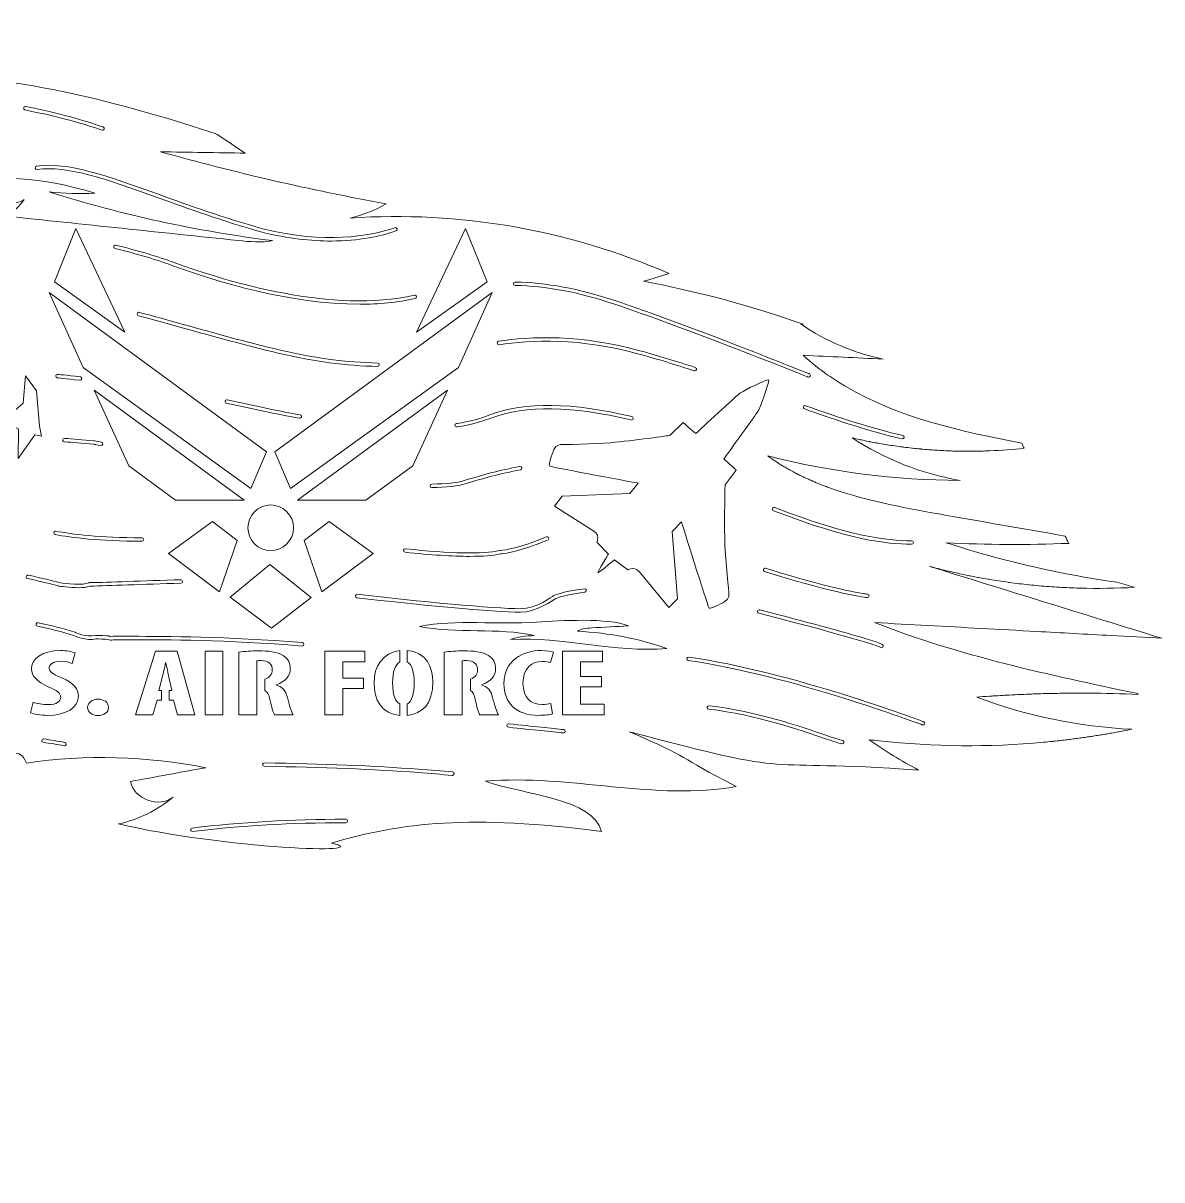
# Model space of a CAD drawing. Header units: inches. Extents: x 4.6 to 78.8, y -131.1 to -108.6.
# Drawn here: x 58.11 to 78.85, y -129.7 to -108.64 of the extents above; entities that cross this region are included whole.
import ezdxf

# ---------------------------------------------------------------- set-up
doc = ezdxf.new("R2010")
doc.units = ezdxf.units.IN
doc.header["$MEASUREMENT"] = 0
doc.layers.add('Layer 1', color=7, linetype='Continuous')

msp = doc.modelspace()

# ---------------------------------------------------------------- linework, layer by layer
at = {"layer": 'Layer 1', "color": 7, "lineweight": 5}
for points in [[(58.679, -113.349), (59.071, -112.38), (59.964, -114.265), (58.679, -113.349)], [(66.167, -112.38), (66.56, -113.349), (65.274, -114.265), (66.167, -112.38)], [(62.542, -116.443), (62.257, -117.113), (59.202, -114.912), (58.586, -113.542), (62.542, -116.443)], [(66.036, -114.912), (62.981, -117.113), (62.696, -116.443), (66.652, -113.542), (66.036, -114.912)], [(58.108, -115.56), (58.156, -115.064), (58.351, -115.335), (58.406, -115.979), (58.443, -116.159), (58.322, -116.134), (58.019, -116.564), (58.025, -116.025), (57.72, -115.899), (58.108, -115.56)], [(60.033, -116.697), (59.402, -115.32), (62.134, -117.328), (60.888, -117.328), (60.033, -116.697)], [(65.205, -116.697), (64.351, -117.328), (63.104, -117.328), (65.836, -115.32), (65.205, -116.697)], [(61.557, -117.713), (62.011, -118.06), (61.688, -118.991), (60.757, -118.298), (61.557, -117.713)], [(63.227, -118.06), (63.681, -117.713), (64.482, -118.298), (63.55, -118.991), (63.227, -118.06)], [(62.604, -118.498), (63.358, -119.099), (62.635, -119.653), (61.88, -119.091), (62.604, -118.498)], [(61.423, -121.233), (61.423, -120.074), (61.749, -120.074), (61.749, -121.233), (61.423, -121.233)], [(64.31, -120.567), (64.31, -120.755), (63.932, -120.755), (63.932, -121.233), (63.606, -121.233), (63.606, -120.074), (64.335, -120.074), (64.335, -120.27), (63.932, -120.27), (63.932, -120.567), (64.31, -120.567)], [(68.691, -121.233), (67.932, -121.233), (67.932, -120.074), (68.661, -120.074), (68.661, -120.27), (68.258, -120.27), (68.258, -120.536), (68.641, -120.536), (68.641, -120.724), (68.258, -120.724), (68.258, -121.037), (68.691, -121.037), (68.691, -121.233)]]:
    msp.add_lwpolyline(points, dxfattribs=at)
for points, knots in [([(75.773, -120.89), (75.833, -120.886), (75.892, -120.883), (75.952, -120.879), (75.971, -120.878), (75.99, -120.877), (76.009, -120.876), (76.083, -120.872), (76.157, -120.868), (76.231, -120.865), (76.253, -120.864), (76.276, -120.863), (76.298, -120.862), (76.353, -120.86), (76.407, -120.857), (76.462, -120.855), (76.489, -120.854), (76.516, -120.853), (76.543, -120.852), (76.607, -120.85), (76.671, -120.848), (76.736, -120.847), (76.762, -120.846), (76.789, -120.846), (76.816, -120.845), (76.871, -120.844), (76.927, -120.843), (76.982, -120.842), (77.014, -120.841), (77.046, -120.841), (77.078, -120.84), (77.124, -120.84), (77.169, -120.84), (77.214, -120.839), (77.246, -120.839), (77.277, -120.839), (77.308, -120.839), (77.375, -120.839), (77.441, -120.839), (77.508, -120.839), (77.81, -120.841), (78.113, -120.848), (78.415, -120.861), (78.413, -120.856), (78.411, -120.852), (78.409, -120.848), (76.788, -120.506), (75.159, -120.158), (73.616, -119.554), (74.262, -119.59), (74.909, -119.625), (75.555, -119.66), (75.555, -119.66), (75.555, -119.66), (75.555, -119.66), (75.893, -119.679), (76.23, -119.697), (76.568, -119.715), (77.021, -119.74), (77.474, -119.765), (77.927, -119.79), (78.234, -119.806), (78.541, -119.823), (78.848, -119.84), (77.437, -119.404), (76.026, -118.968), (74.616, -118.531), (74.669, -118.545), (74.722, -118.559), (74.775, -118.572), (74.787, -118.575), (74.799, -118.578), (74.81, -118.581), (74.863, -118.594), (74.916, -118.607), (74.968, -118.62), (74.975, -118.621), (74.981, -118.623), (74.988, -118.624), (75.037, -118.635), (75.085, -118.646), (75.135, -118.657), (75.144, -118.659), (75.154, -118.661), (75.164, -118.664), (75.218, -118.675), (75.271, -118.686), (75.325, -118.697), (75.333, -118.699), (75.342, -118.701), (75.35, -118.702), (75.401, -118.712), (75.452, -118.722), (75.503, -118.732), (75.509, -118.733), (75.514, -118.734), (75.52, -118.735), (75.575, -118.745), (75.63, -118.755), (75.685, -118.764), (75.694, -118.765), (75.702, -118.767), (75.711, -118.768), (75.824, -118.787), (75.937, -118.804), (76.05, -118.82), (76.057, -118.821), (76.064, -118.822), (76.071, -118.823), (76.187, -118.839), (76.303, -118.853), (76.42, -118.865), (76.424, -118.865), (76.428, -118.866), (76.432, -118.866), (76.491, -118.873), (76.551, -118.878), (76.61, -118.884), (76.611, -118.884), (76.611, -118.884), (76.612, -118.884), (76.733, -118.895), (76.854, -118.904), (76.976, -118.911), (76.978, -118.911), (76.98, -118.911), (76.982, -118.911), (77.102, -118.918), (77.223, -118.923), (77.343, -118.927), (77.346, -118.927), (77.348, -118.927), (77.35, -118.927), (77.683, -118.936), (78.017, -118.931), (78.349, -118.912), (78.253, -118.882), (78.147, -118.852), (78.03, -118.82), (77.235, -118.707), (76.447, -118.542), (75.673, -118.327), (75.672, -118.327), (75.672, -118.327), (75.671, -118.326), (75.417, -118.256), (75.165, -118.18), (74.915, -118.099), (75.66, -118.139), (76.406, -118.143), (77.151, -118.111), (77.13, -118.067), (77.11, -118.023), (77.089, -117.978), (76.321, -117.846), (75.554, -117.712), (74.786, -117.576), (74.104, -117.455), (73.407, -117.325), (72.76, -117.087), (72.76, -117.087), (72.76, -117.087), (72.76, -117.087), (72.759, -117.086), (72.759, -117.086), (72.758, -117.086), (72.731, -117.076), (72.705, -117.066), (72.678, -117.056), (72.668, -117.052), (72.657, -117.047), (72.647, -117.043), (72.628, -117.036), (72.61, -117.028), (72.591, -117.021), (72.58, -117.017), (72.57, -117.012), (72.559, -117.008), (72.536, -116.998), (72.514, -116.989), (72.492, -116.979), (72.486, -116.977), (72.48, -116.975), (72.474, -116.972), (72.447, -116.96), (72.42, -116.948), (72.393, -116.936), (72.384, -116.932), (72.374, -116.927), (72.365, -116.923), (72.346, -116.914), (72.327, -116.905), (72.307, -116.896), (72.298, -116.891), (72.289, -116.887), (72.279, -116.882), (72.255, -116.87), (72.23, -116.858), (72.206, -116.846), (72.203, -116.844), (72.2, -116.843), (72.197, -116.841), (72.17, -116.827), (72.143, -116.813), (72.117, -116.799), (72.108, -116.794), (72.1, -116.79), (72.092, -116.785), (72.072, -116.774), (72.053, -116.763), (72.033, -116.752), (72.025, -116.748), (72.017, -116.743), (72.009, -116.738), (71.983, -116.723), (71.957, -116.708), (71.932, -116.693), (71.931, -116.692), (71.93, -116.692), (71.929, -116.691), (71.903, -116.675), (71.877, -116.659), (71.851, -116.642), (71.843, -116.637), (71.835, -116.632), (71.828, -116.627), (71.809, -116.615), (71.789, -116.602), (71.77, -116.589), (71.763, -116.584), (71.755, -116.579), (71.748, -116.574), (71.722, -116.556), (71.696, -116.538), (71.671, -116.52), (72.814, -116.811), (73.993, -116.961), (75.172, -116.966), (74.474, -116.845), (73.801, -116.58), (73.208, -116.191), (73.254, -116.202), (73.3, -116.212), (73.346, -116.222), (73.356, -116.224), (73.365, -116.226), (73.375, -116.228), (73.42, -116.238), (73.465, -116.247), (73.51, -116.256), (73.517, -116.258), (73.525, -116.259), (73.532, -116.26), (73.574, -116.269), (73.616, -116.276), (73.658, -116.284), (73.665, -116.285), (73.672, -116.287), (73.679, -116.288), (73.724, -116.296), (73.77, -116.304), (73.816, -116.311), (73.825, -116.313), (73.834, -116.314), (73.843, -116.316), (73.937, -116.331), (74.032, -116.344), (74.126, -116.357), (74.135, -116.358), (74.143, -116.359), (74.151, -116.36), (74.198, -116.366), (74.245, -116.371), (74.292, -116.376), (74.298, -116.377), (74.303, -116.378), (74.309, -116.378), (74.355, -116.383), (74.4, -116.388), (74.445, -116.392), (74.449, -116.393), (74.454, -116.393), (74.459, -116.394), (74.506, -116.398), (74.554, -116.402), (74.602, -116.406), (74.609, -116.406), (74.617, -116.407), (74.624, -116.407), (74.721, -116.415), (74.818, -116.421), (74.916, -116.425), (74.922, -116.425), (74.929, -116.426), (74.936, -116.426), (74.984, -116.428), (75.032, -116.43), (75.08, -116.431), (75.085, -116.431), (75.09, -116.431), (75.094, -116.431), (75.142, -116.433), (75.189, -116.433), (75.236, -116.434), (75.239, -116.434), (75.243, -116.434), (75.246, -116.434), (75.294, -116.435), (75.343, -116.435), (75.391, -116.434), (75.398, -116.434), (75.405, -116.434), (75.413, -116.434), (75.51, -116.433), (75.607, -116.431), (75.704, -116.427), (75.708, -116.427), (75.712, -116.427), (75.717, -116.427), (75.716, -116.427), (75.716, -116.427), (75.716, -116.427), (75.925, -116.419), (76.133, -116.403), (76.341, -116.381), (76.326, -116.349), (76.311, -116.318), (76.296, -116.286), (75.185, -116.076), (74.048, -115.819), (73.095, -115.258), (73.095, -115.258), (73.095, -115.258), (73.095, -115.258), (73.061, -115.238), (73.026, -115.218), (72.992, -115.197), (72.992, -115.196), (72.992, -115.196), (72.992, -115.196), (72.89, -115.133), (72.791, -115.067), (72.695, -114.996), (72.694, -114.996), (72.693, -114.995), (72.692, -114.994), (72.661, -114.972), (72.632, -114.95), (72.602, -114.927), (72.598, -114.924), (72.595, -114.922), (72.591, -114.919), (72.563, -114.897), (72.535, -114.874), (72.507, -114.852), (72.503, -114.848), (72.499, -114.845), (72.494, -114.842), (72.467, -114.819), (72.439, -114.796), (72.412, -114.772), (72.408, -114.769), (72.405, -114.766), (72.402, -114.764), (72.373, -114.739), (72.345, -114.714), (72.317, -114.688), (72.803, -114.711), (73.289, -114.733), (73.774, -114.756), (73.237, -114.646), (72.723, -114.427), (72.271, -114.117), (72.285, -114.118), (72.299, -114.119), (72.313, -114.12), (71.366, -113.786), (70.393, -113.524), (69.406, -113.34), (69.562, -113.294), (69.718, -113.247), (69.874, -113.201), (68.057, -112.403), (66.047, -112.053), (64.068, -112.189), (64.296, -112.134), (64.516, -112.047), (64.719, -111.93), (63.337, -111.677), (61.967, -111.36), (60.614, -110.982), (61.129, -110.991), (61.644, -110.999), (62.159, -111.007), (62.115, -110.999), (61.654, -110.657), (61.61, -110.649), (59.092, -109.823), (57.92, -109.738), (57.75, -109.694), (57.75, -109.694), (57.765, -109.542), (57.765, -109.542), (57.765, -109.542), (57.621, -109.463), (57.621, -109.463), (57.564, -109.431), (57.506, -109.401), (57.447, -109.371), (56.918, -109.396), (56.388, -109.393), (55.86, -109.363), (55.86, -109.363), (55.86, -109.363), (55.86, -109.363), (55.86, -109.363), (55.895, -109.402), (55.895, -109.402), (55.906, -109.406), (55.916, -109.409), (55.927, -109.413), (55.927, -109.413), (56.309, -109.399), (56.309, -109.399), (56.309, -109.399), (56.205, -109.53), (56.205, -109.53), (56.33, -109.593), (56.449, -109.668), (56.559, -109.753), (56.448, -109.866), (56.278, -109.862), (56.116, -109.833), (56.116, -109.833), (56.24, -110.047), (56.24, -110.047), (56.24, -110.047), (55.846, -109.977), (55.846, -109.977), (55.846, -109.977), (55.539, -110.313), (55.539, -110.313), (55.539, -110.313), (55.545, -109.886), (55.545, -109.886), (55.545, -109.886), (55.263, -109.79), (55.263, -109.79), (55.263, -109.79), (55.416, -109.688), (55.416, -109.688), (55.092, -109.629), (54.765, -109.584), (54.437, -109.551), (54.437, -109.551), (54.371, -109.638), (54.371, -109.638), (54.371, -109.638), (54.561, -109.981), (54.561, -109.981), (54.561, -109.981), (54.164, -109.904), (54.164, -109.904), (54.164, -109.904), (53.857, -110.255), (53.857, -110.255), (53.857, -110.255), (53.863, -109.808), (53.863, -109.808), (53.863, -109.808), (53.576, -109.704), (53.576, -109.704), (53.576, -109.704), (53.863, -109.506), (53.863, -109.506), (53.863, -109.506), (53.863, -109.506), (53.863, -109.506), (53.513, -109.488), (53.161, -109.484), (52.81, -109.494), (52.81, -109.494), (52.688, -109.662), (52.688, -109.662), (52.688, -109.662), (52.879, -110.024), (52.879, -110.024), (52.879, -110.024), (52.479, -109.943), (52.479, -109.943), (52.479, -109.943), (52.173, -110.308), (52.173, -110.308), (52.173, -110.308), (52.179, -109.842), (52.179, -109.842), (52.179, -109.842), (51.888, -109.732), (51.888, -109.732), (51.888, -109.732), (52.167, -109.531), (52.167, -109.531), (51.944, -109.549), (51.722, -109.574), (51.5, -109.604), (51.639, -109.426), (51.778, -109.247), (51.917, -109.069), (51.173, -108.883), (50.391, -108.851), (49.634, -108.975), (49.747, -108.863), (49.861, -108.751), (49.975, -108.64), (49.236, -108.779), (48.46, -108.986), (47.654, -109.26), (46.511, -109.649), (45.53, -110.096), (44.857, -110.432), (44.603, -110.98), (44.716, -111.689), (44.851, -112.308), (44.9, -112.241), (44.95, -112.174), (45, -112.106), (45.372, -112.708), (45.498, -113.457), (45.343, -114.147), (45.294, -114.364), (45.219, -114.589), (45.278, -114.804), (45.328, -114.986), (45.465, -115.127), (45.564, -115.287), (45.663, -115.448), (45.719, -115.666), (45.605, -115.816), (45.892, -115.767), (46.16, -115.611), (46.344, -115.385), (46.319, -115.672), (46.367, -115.964), (46.481, -116.228), (46.53, -116.341), (46.592, -116.469), (46.54, -116.581), (46.529, -116.604), (46.514, -116.624), (46.497, -116.642), (46.497, -116.642), (46.729, -116.625), (46.729, -116.625), (46.729, -116.625), (46.46, -117.066), (46.46, -117.066), (46.46, -117.066), (46.657, -117.498), (46.657, -117.498), (46.657, -117.498), (46.245, -117.412), (46.245, -117.412), (46.245, -117.412), (46.098, -117.62), (46.098, -117.62), (46.098, -117.62), (46.098, -117.62), (46.098, -117.62), (46.113, -117.754), (46.142, -117.887), (46.179, -118.012), (46.307, -118.444), (46.499, -118.899), (46.363, -119.329), (46.576, -119.382), (46.789, -119.435), (47.003, -119.488), (46.761, -119.751), (46.502, -120.112), (46.661, -120.431), (46.705, -120.521), (46.778, -120.593), (46.854, -120.663), (47.222, -120.557), (47.602, -120.482), (47.977, -120.409), (47.822, -120.36), (47.666, -120.311), (47.51, -120.261), (48.525, -119.928), (49.742, -120.105), (50.57, -119.429), (50.405, -119.384), (50.441, -119.104), (50.6, -119.04), (50.759, -118.976), (50.939, -119.064), (51.071, -119.173), (51.203, -119.282), (51.321, -119.417), (51.483, -119.474), (51.626, -119.525), (51.784, -119.505), (51.935, -119.485), (52.247, -119.443), (52.56, -119.401), (52.873, -119.359), (52.541, -119.495), (52.209, -119.631), (51.877, -119.767), (52.192, -120.214), (53.696, -120.582), (53.034, -120.55), (52.737, -120.535), (52.441, -120.48), (52.145, -120.51), (51.637, -120.561), (51.191, -120.854), (50.768, -121.139), (50.974, -121.234), (50.93, -121.559), (50.765, -121.714), (50.599, -121.868), (50.366, -121.927), (50.184, -122.062), (50.036, -122.173), (49.923, -122.333), (49.754, -122.41), (49.526, -122.515), (49.226, -122.419), (49.1, -122.202), (49.472, -121.851), (49.861, -121.508), (50.215, -121.14), (49.721, -120.86), (50.398, -120.649), (50.44, -120.423), (50.517, -120.005), (49.511, -120.391), (49.273, -120.441), (48.542, -120.594), (47.811, -120.746), (47.079, -120.899), (47.109, -120.944), (47.13, -120.993), (47.139, -121.049), (47.441, -121.111), (47.664, -121.434), (47.616, -121.738), (47.598, -121.847), (47.551, -121.949), (47.505, -122.05), (47.307, -122.479), (47.109, -122.907), (46.912, -123.336), (46.625, -123.957), (46.332, -124.613), (46.383, -125.295), (46.531, -125.166), (46.814, -125.067), (46.875, -125.254), (46.889, -125.299), (46.882, -125.348), (46.874, -125.395), (46.8, -125.846), (46.726, -126.298), (46.651, -126.749), (46.107, -127.12), (45.528, -127.534), (45.319, -128.159), (45.602, -128.183), (45.889, -128.155), (46.163, -128.078), (46.147, -128.33), (46.042, -128.575), (45.869, -128.759), (45.946, -128.888), (45.942, -129.061), (45.861, -129.186), (46.018, -129.158), (46.184, -129.13), (46.336, -129.18), (46.488, -129.23), (46.618, -129.387), (46.579, -129.543), (46.54, -129.7), (51.402, -127.3), (52.901, -126.567), (53.036, -126.501), (53.176, -126.434), (53.32, -126.367), (53.48, -126.226), (53.63, -126.074), (53.768, -125.913), (52.901, -126.172), (53.393, -125.865), (52.526, -126.124), (53.691, -125.392), (53.601, -125.393), (54.924, -125.013), (55.209, -124.861), (55.469, -124.662), (55.688, -124.424), (54.958, -124.4), (54.228, -124.375), (53.498, -124.351), (53.457, -124.014), (53.89, -123.85), (54.224, -123.795), (55.269, -123.624), (56.302, -123.378), (57.312, -123.06), (56.976, -122.907), (56.627, -122.785), (56.269, -122.696), (56.489, -122.439), (56.899, -122.485), (57.197, -122.326), (57.61, -122.104), (57.69, -122.216), (57.735, -121.749), (57.876, -122.088), (58.029, -121.773), (58.17, -122.112), (59.252, -121.954), (60.362, -121.983), (61.435, -122.196), (60.98, -122.279), (60.524, -122.363), (60.068, -122.446), (60.126, -122.772), (60.585, -122.941), (60.84, -122.73), (60.556, -122.97), (60.212, -123.14), (59.847, -123.219), (61.753, -123.669), (64.604, -123.778), (63.727, -123.567), (65.019, -123.188), (66.262, -123.049), (68.64, -123.356), (68.488, -122.75), (67.254, -122.699), (66.532, -122.441), (68.051, -122.313), (69.655, -122.805), (71.096, -122.539), (69.967, -121.96), (70.317, -122.044), (69.153, -121.541), (72.337, -122.393), (71.377, -122.028), (74.416, -122.238), (74.105, -122.075), (73.804, -121.891), (73.519, -121.686), (73.58, -121.694), (73.641, -121.701), (73.702, -121.708), (73.702, -121.708), (73.702, -121.708), (73.702, -121.708), (74.695, -121.816), (75.699, -121.825), (76.694, -121.733), (76.695, -121.733), (76.697, -121.733), (76.698, -121.732), (76.748, -121.728), (76.799, -121.723), (76.849, -121.718), (76.858, -121.717), (76.866, -121.716), (76.875, -121.715), (76.918, -121.71), (76.961, -121.706), (77.004, -121.701), (77.017, -121.699), (77.029, -121.698), (77.042, -121.696), (77.081, -121.692), (77.12, -121.687), (77.159, -121.682), (77.175, -121.681), (77.19, -121.679), (77.205, -121.677), (77.241, -121.672), (77.278, -121.667), (77.314, -121.662), (77.331, -121.66), (77.348, -121.658), (77.365, -121.655), (77.4, -121.651), (77.434, -121.646), (77.469, -121.641), (77.487, -121.638), (77.506, -121.635), (77.524, -121.633), (77.557, -121.628), (77.59, -121.623), (77.624, -121.617), (77.643, -121.614), (77.662, -121.611), (77.681, -121.608), (77.714, -121.603), (77.746, -121.598), (77.779, -121.592), (77.798, -121.589), (77.818, -121.586), (77.837, -121.583), (77.87, -121.577), (77.903, -121.571), (77.936, -121.565), (77.955, -121.562), (77.974, -121.559), (77.992, -121.555), (78.028, -121.549), (78.063, -121.542), (78.098, -121.535), (78.114, -121.532), (78.131, -121.529), (78.147, -121.526), (78.198, -121.516), (78.249, -121.506), (78.3, -121.496), (77.337, -121.451), (76.38, -121.253), (75.477, -120.911), (75.554, -120.905), (75.63, -120.9), (75.707, -120.895), (75.729, -120.893), (75.751, -120.892), (75.773, -120.89)], [0, 0, 0, 0, 1, 1, 1, 2, 2, 2, 3, 3, 3, 4, 4, 4, 5, 5, 5, 6, 6, 6, 7, 7, 7, 8, 8, 8, 9, 9, 9, 10, 10, 10, 11, 11, 11, 12, 12, 12, 13, 13, 13, 14, 14, 14, 15, 15, 15, 16, 16, 16, 17, 17, 17, 18, 18, 18, 19, 19, 19, 20, 20, 20, 21, 21, 21, 22, 22, 22, 23, 23, 23, 24, 24, 24, 25, 25, 25, 26, 26, 26, 27, 27, 27, 28, 28, 28, 29, 29, 29, 30, 30, 30, 31, 31, 31, 32, 32, 32, 33, 33, 33, 34, 34, 34, 35, 35, 35, 36, 36, 36, 37, 37, 37, 38, 38, 38, 39, 39, 39, 40, 40, 40, 41, 41, 41, 42, 42, 42, 43, 43, 43, 44, 44, 44, 45, 45, 45, 46, 46, 46, 47, 47, 47, 48, 48, 48, 49, 49, 49, 50, 50, 50, 51, 51, 51, 52, 52, 52, 53, 53, 53, 54, 54, 54, 55, 55, 55, 56, 56, 56, 57, 57, 57, 58, 58, 58, 59, 59, 59, 60, 60, 60, 61, 61, 61, 62, 62, 62, 63, 63, 63, 64, 64, 64, 65, 65, 65, 66, 66, 66, 67, 67, 67, 68, 68, 68, 69, 69, 69, 70, 70, 70, 71, 71, 71, 72, 72, 72, 73, 73, 73, 74, 74, 74, 75, 75, 75, 76, 76, 76, 77, 77, 77, 78, 78, 78, 79, 79, 79, 80, 80, 80, 81, 81, 81, 82, 82, 82, 83, 83, 83, 84, 84, 84, 85, 85, 85, 86, 86, 86, 87, 87, 87, 88, 88, 88, 89, 89, 89, 90, 90, 90, 91, 91, 91, 92, 92, 92, 93, 93, 93, 94, 94, 94, 95, 95, 95, 96, 96, 96, 97, 97, 97, 98, 98, 98, 99, 99, 99, 100, 100, 100, 101, 101, 101, 102, 102, 102, 103, 103, 103, 104, 104, 104, 105, 105, 105, 106, 106, 106, 107, 107, 107, 108, 108, 108, 109, 109, 109, 110, 110, 110, 111, 111, 111, 112, 112, 112, 113, 113, 113, 114, 114, 114, 115, 115, 115, 116, 116, 116, 117, 117, 117, 118, 118, 118, 119, 119, 119, 120, 120, 120, 121, 121, 121, 122, 122, 122, 123, 123, 123, 124, 124, 124, 125, 125, 125, 126, 126, 126, 127, 127, 127, 128, 128, 128, 129, 129, 129, 130, 130, 130, 131, 131, 131, 132, 132, 132, 133, 133, 133, 134, 134, 134, 135, 135, 135, 136, 136, 136, 137, 137, 137, 138, 138, 138, 139, 139, 139, 140, 140, 140, 141, 141, 141, 142, 142, 142, 143, 143, 143, 144, 144, 144, 145, 145, 145, 146, 146, 146, 147, 147, 147, 148, 148, 148, 149, 149, 149, 150, 150, 150, 151, 151, 151, 152, 152, 152, 153, 153, 153, 154, 154, 154, 155, 155, 155, 156, 156, 156, 157, 157, 157, 158, 158, 158, 159, 159, 159, 160, 160, 160, 161, 161, 161, 162, 162, 162, 163, 163, 163, 164, 164, 164, 165, 165, 165, 166, 166, 166, 167, 167, 167, 168, 168, 168, 169, 169, 169, 170, 170, 170, 171, 171, 171, 172, 172, 172, 173, 173, 173, 174, 174, 174, 175, 175, 175, 176, 176, 176, 177, 177, 177, 178, 178, 178, 179, 179, 179, 180, 180, 180, 181, 181, 181, 182, 182, 182, 183, 183, 183, 184, 184, 184, 185, 185, 185, 186, 186, 186, 187, 187, 187, 188, 188, 188, 189, 189, 189, 190, 190, 190, 191, 191, 191, 192, 192, 192, 193, 193, 193, 194, 194, 194, 195, 195, 195, 196, 196, 196, 197, 197, 197, 198, 198, 198, 199, 199, 199, 200, 200, 200, 201, 201, 201, 202, 202, 202, 203, 203, 203, 204, 204, 204, 205, 205, 205, 206, 206, 206, 207, 207, 207, 208, 208, 208, 209, 209, 209, 210, 210, 210, 211, 211, 211, 212, 212, 212, 213, 213, 213, 214, 214, 214, 215, 215, 215, 216, 216, 216, 217, 217, 217, 218, 218, 218, 219, 219, 219, 220, 220, 220, 221, 221, 221, 222, 222, 222, 223, 223, 223, 224, 224, 224, 225, 225, 225, 226, 226, 226, 227, 227, 227, 228, 228, 228, 229, 229, 229, 230, 230, 230, 231, 231, 231, 232, 232, 232, 233, 233, 233, 234, 234, 234, 235, 235, 235, 236, 236, 236, 237, 237, 237, 238, 238, 238, 239, 239, 239, 240, 240, 240, 241, 241, 241, 242, 242, 242, 243, 243, 243, 244, 244, 244, 245, 245, 245, 246, 246, 246, 247, 247, 247, 248, 248, 248, 249, 249, 249, 250, 250, 250, 251, 251, 251, 252, 252, 252, 253, 253, 253, 254, 254, 254, 255, 255, 255, 256, 256, 256, 257, 257, 257, 258, 258, 258, 259, 259, 259, 260, 260, 260, 261, 261, 261, 262, 262, 262, 263, 263, 263, 264, 264, 264, 265, 265, 265, 266, 266, 266, 267, 267, 267, 268, 268, 268, 269, 269, 269, 270, 270, 270, 271, 271, 271, 272, 272, 272, 273, 273, 273, 274, 274, 274, 275, 275, 275, 276, 276, 276, 277, 277, 277, 278, 278, 278, 278]), ([(58.121, -110.184), (58.124, -110.167), (58.141, -110.156), (58.157, -110.16), (58.826, -110.293), (59.204, -110.405), (59.566, -110.53), (59.582, -110.536), (59.591, -110.554), (59.585, -110.57), (59.581, -110.583), (59.569, -110.591), (59.556, -110.591), (59.552, -110.591), (59.549, -110.591), (59.545, -110.589), (59.186, -110.464), (58.81, -110.354), (58.145, -110.221), (58.128, -110.218), (58.117, -110.201), (58.121, -110.184)], [0, 0, 0, 0, 1, 1, 1, 2, 2, 2, 3, 3, 3, 4, 4, 4, 5, 5, 5, 6, 6, 6, 7, 7, 7, 7]), ([(56.329, -111.431), (56.329, -111.431), (56.347, -111.156), (56.347, -111.156), (56.347, -111.156), (56.072, -111.074), (56.072, -111.074), (56.072, -111.074), (56.443, -110.856), (56.443, -110.856), (56.443, -110.856), (56.51, -110.503), (56.51, -110.503), (56.51, -110.503), (56.73, -110.731), (56.73, -110.731), (56.73, -110.731), (57.126, -110.714), (57.126, -110.714), (57.126, -110.714), (56.859, -111.002), (56.859, -111.002), (56.859, -111.002), (57.034, -111.292), (57.034, -111.292), (57.034, -111.292), (56.641, -111.233), (56.641, -111.233), (56.641, -111.233), (56.444, -111.42), (56.444, -111.42), (56.517, -111.413), (56.587, -111.405), (56.652, -111.397), (56.593, -111.459), (56.522, -111.512), (56.454, -111.569), (57.43, -111.374), (58.479, -111.434), (59.414, -111.738), (59.138, -111.748), (58.86, -111.74), (58.586, -111.713), (59.898, -112.127), (61.263, -112.425), (62.652, -112.6), (62.447, -112.641), (62.233, -112.619), (62.024, -112.597), (60.614, -112.449), (59.204, -112.301), (57.794, -112.153), (57.936, -112.079), (58.052, -111.972), (58.127, -111.848), (58.011, -112.04), (56.13, -111.945), (55.851, -111.942), (55.37, -111.935), (54.615, -112.002), (54.187, -111.822), (54.713, -111.566), (55.636, -111.498), (56.329, -111.431)], [0, 0, 0, 0, 1, 1, 1, 2, 2, 2, 3, 3, 3, 4, 4, 4, 5, 5, 5, 6, 6, 6, 7, 7, 7, 8, 8, 8, 9, 9, 9, 10, 10, 10, 11, 11, 11, 12, 12, 12, 13, 13, 13, 14, 14, 14, 15, 15, 15, 16, 16, 16, 17, 17, 17, 18, 18, 18, 19, 19, 19, 20, 20, 20, 21, 21, 21, 21]), ([(62.478, -112.385), (63.614, -112.662), (64.411, -112.527), (64.879, -112.364), (64.896, -112.358), (64.913, -112.367), (64.919, -112.383), (64.925, -112.4), (64.916, -112.417), (64.9, -112.423), (64.622, -112.52), (64.23, -112.607), (63.723, -112.607), (63.361, -112.607), (62.941, -112.563), (62.462, -112.446), (61.747, -112.244), (61.122, -112.019), (60.57, -111.82), (59.643, -111.487), (58.91, -111.223), (58.364, -111.305), (58.347, -111.307), (58.331, -111.295), (58.329, -111.278), (58.326, -111.261), (58.338, -111.245), (58.355, -111.243), (58.917, -111.159), (59.656, -111.425), (60.591, -111.762), (61.142, -111.96), (61.766, -112.185), (62.478, -112.385)], [0, 0, 0, 0, 1, 1, 1, 2, 2, 2, 3, 3, 3, 4, 4, 4, 5, 5, 5, 6, 6, 6, 7, 7, 7, 8, 8, 8, 9, 9, 9, 10, 10, 10, 11, 11, 11, 11]), ([(65.235, -113.593), (65.252, -113.589), (65.269, -113.6), (65.272, -113.617), (65.276, -113.634), (65.266, -113.65), (65.249, -113.654), (64.928, -113.727), (64.587, -113.758), (64.241, -113.758), (62.976, -113.758), (61.629, -113.346), (60.839, -113.057), (60.54, -112.947), (60.185, -112.842), (59.784, -112.743), (59.767, -112.739), (59.757, -112.722), (59.761, -112.706), (59.765, -112.689), (59.782, -112.679), (59.799, -112.683), (60.202, -112.782), (60.559, -112.888), (60.861, -112.998), (61.86, -113.364), (63.757, -113.928), (65.235, -113.593)], [0, 0, 0, 0, 1, 1, 1, 2, 2, 2, 3, 3, 3, 4, 4, 4, 5, 5, 5, 6, 6, 6, 7, 7, 7, 8, 8, 8, 9, 9, 9, 9]), ([(67.071, -113.354), (67.64, -113.364), (68.233, -113.474), (68.883, -113.691), (70.243, -114.144), (72.405, -115.016), (72.427, -115.025), (72.443, -115.031), (72.451, -115.049), (72.444, -115.065), (72.439, -115.078), (72.427, -115.085), (72.415, -115.085), (72.411, -115.085), (72.407, -115.084), (72.403, -115.083), (72.382, -115.074), (70.222, -114.203), (68.863, -113.75), (68.219, -113.535), (67.633, -113.426), (67.07, -113.416), (67.052, -113.416), (67.039, -113.402), (67.039, -113.384), (67.039, -113.367), (67.054, -113.354), (67.071, -113.354)], [0, 0, 0, 0, 1, 1, 1, 2, 2, 2, 3, 3, 3, 4, 4, 4, 5, 5, 5, 6, 6, 6, 7, 7, 7, 8, 8, 8, 9, 9, 9, 9]), ([(62.781, -114.654), (62.152, -114.505), (61.556, -114.338), (61.03, -114.191), (60.74, -114.11), (60.467, -114.034), (60.21, -113.966), (60.194, -113.962), (60.184, -113.945), (60.188, -113.928), (60.192, -113.911), (60.209, -113.901), (60.226, -113.906), (60.483, -113.973), (60.757, -114.05), (61.047, -114.131), (61.572, -114.278), (62.167, -114.445), (62.795, -114.593), (63.408, -114.739), (64.004, -114.818), (64.566, -114.828), (64.584, -114.829), (64.597, -114.843), (64.597, -114.86), (64.597, -114.877), (64.583, -114.891), (64.566, -114.891), (64.566, -114.891), (64.565, -114.891), (64.565, -114.891), (63.998, -114.88), (63.398, -114.8), (62.781, -114.654)], [0, 0, 0, 0, 1, 1, 1, 2, 2, 2, 3, 3, 3, 4, 4, 4, 5, 5, 5, 6, 6, 6, 7, 7, 7, 8, 8, 8, 9, 9, 9, 10, 10, 10, 11, 11, 11, 11]), ([(66.767, -114.433), (67.344, -114.343), (68.263, -114.301), (69.365, -114.61), (69.677, -114.697), (70, -114.795), (70.351, -114.909), (70.367, -114.915), (70.376, -114.932), (70.371, -114.949), (70.367, -114.962), (70.354, -114.97), (70.341, -114.97), (70.338, -114.97), (70.335, -114.97), (70.332, -114.969), (69.981, -114.855), (69.66, -114.757), (69.349, -114.67), (68.257, -114.365), (67.348, -114.406), (66.777, -114.495), (66.76, -114.497), (66.744, -114.486), (66.741, -114.469), (66.738, -114.451), (66.75, -114.435), (66.767, -114.433)], [0, 0, 0, 0, 1, 1, 1, 2, 2, 2, 3, 3, 3, 4, 4, 4, 5, 5, 5, 6, 6, 6, 7, 7, 7, 8, 8, 8, 9, 9, 9, 9]), ([(58.732, -115.097), (58.715, -115.095), (58.702, -115.08), (58.704, -115.063), (58.705, -115.046), (58.72, -115.033), (58.738, -115.035), (58.739, -115.035), (58.892, -115.049), (59.152, -115.08), (59.169, -115.082), (59.181, -115.098), (59.179, -115.115), (59.177, -115.131), (59.164, -115.142), (59.148, -115.142), (59.147, -115.142), (59.146, -115.142), (59.144, -115.142), (58.885, -115.112), (58.733, -115.097), (58.732, -115.097)], [0, 0, 0, 0, 1, 1, 1, 2, 2, 2, 3, 3, 3, 4, 4, 4, 5, 5, 5, 6, 6, 6, 7, 7, 7, 7]), ([(70.03, -119.122), (70.03, -119.122), (69.868, -119.281), (69.868, -119.281), (69.868, -119.281), (69.327, -118.626), (69.327, -118.626), (69.327, -118.626), (69.27, -118.556), (69.202, -118.571), (69.174, -118.574), (69.12, -118.595), (69.12, -118.595), (69.12, -118.595), (68.882, -118.413), (68.882, -118.413), (68.882, -118.413), (68.832, -118.452), (68.772, -118.498), (68.694, -118.568), (68.625, -118.621), (68.574, -118.646), (68.576, -118.643), (68.575, -118.642), (68.575, -118.64), (68.582, -118.619), (68.769, -118.307), (68.769, -118.307), (68.769, -118.307), (68.561, -118.091), (68.561, -118.091), (68.561, -118.091), (68.575, -118.036), (68.575, -118.008), (68.582, -117.939), (68.506, -117.89), (68.506, -117.89), (68.506, -117.89), (67.79, -117.432), (67.79, -117.432), (67.79, -117.432), (67.929, -117.251), (67.929, -117.251), (67.929, -117.251), (69.158, -117.202), (69.158, -117.202), (69.158, -117.202), (69.311, -117.015), (69.311, -117.015), (69.311, -117.015), (67.825, -116.744), (67.693, -116.702), (67.679, -116.675), (67.735, -116.501), (67.776, -116.404), (67.818, -116.307), (67.908, -116.314), (67.908, -116.314), (67.908, -116.314), (68.54, -116.3), (68.811, -116.279), (69.207, -116.244), (69.888, -116.147), (69.888, -116.147), (69.888, -116.147), (70.131, -115.911), (70.131, -115.911), (70.131, -115.911), (70.297, -116.064), (70.36, -116.112), (70.36, -116.112), (71.019, -115.501), (71.124, -115.411), (71.21, -115.33), (71.494, -115.206), (71.635, -115.146), (71.656, -115.139), (71.695, -115.117), (71.691, -115.145), (71.657, -115.263), (71.554, -115.623), (71.476, -115.73), (71.399, -115.845), (70.871, -116.572), (70.871, -116.572), (70.926, -116.629), (71.098, -116.776), (71.098, -116.776), (71.098, -116.776), (70.893, -117.045), (70.893, -117.045), (70.893, -117.045), (70.877, -117.733), (70.89, -118.13), (70.902, -118.401), (70.963, -119.03), (70.963, -119.03), (70.963, -119.03), (70.981, -119.119), (70.89, -119.172), (70.798, -119.225), (70.632, -119.301), (70.603, -119.291), (70.546, -119.165), (70.1, -117.721), (70.1, -117.721), (70.1, -117.721), (69.932, -117.895), (69.932, -117.895), (69.932, -117.895), (70.03, -119.122), (70.03, -119.122)], [0, 0, 0, 0, 1, 1, 1, 2, 2, 2, 3, 3, 3, 4, 4, 4, 5, 5, 5, 6, 6, 6, 7, 7, 7, 8, 8, 8, 9, 9, 9, 10, 10, 10, 11, 11, 11, 12, 12, 12, 13, 13, 13, 14, 14, 14, 15, 15, 15, 16, 16, 16, 17, 17, 17, 18, 18, 18, 19, 19, 19, 20, 20, 20, 21, 21, 21, 22, 22, 22, 23, 23, 23, 24, 24, 24, 25, 25, 25, 26, 26, 26, 27, 27, 27, 28, 28, 28, 29, 29, 29, 30, 30, 30, 31, 31, 31, 32, 32, 32, 33, 33, 33, 34, 34, 34, 35, 35, 35, 36, 36, 36, 37, 37, 37, 37]), ([(63.181, -115.807), (63.178, -115.822), (63.165, -115.833), (63.15, -115.833), (63.148, -115.833), (63.146, -115.833), (63.145, -115.833), (62.925, -115.795), (62.704, -115.752), (62.489, -115.704), (62.271, -115.655), (62.044, -115.608), (61.814, -115.562), (61.797, -115.559), (61.786, -115.542), (61.79, -115.525), (61.793, -115.508), (61.809, -115.497), (61.826, -115.501), (62.056, -115.546), (62.284, -115.594), (62.503, -115.643), (62.717, -115.69), (62.936, -115.733), (63.155, -115.771), (63.172, -115.774), (63.184, -115.79), (63.181, -115.807)], [0, 0, 0, 0, 1, 1, 1, 2, 2, 2, 3, 3, 3, 4, 4, 4, 5, 5, 5, 6, 6, 6, 7, 7, 7, 8, 8, 8, 9, 9, 9, 9]), ([(66.633, -115.831), (66.27, -115.968), (66.018, -115.989), (66.007, -115.99), (66.006, -115.99), (66.005, -115.99), (66.004, -115.99), (65.988, -115.99), (65.975, -115.978), (65.973, -115.961), (65.972, -115.944), (65.985, -115.929), (66.002, -115.928), (66.005, -115.928), (66.257, -115.906), (66.611, -115.773), (67.249, -115.532), (68.118, -115.543), (69.194, -115.804), (69.211, -115.808), (69.221, -115.825), (69.217, -115.842), (69.213, -115.859), (69.196, -115.869), (69.18, -115.865), (68.116, -115.607), (67.259, -115.595), (66.633, -115.831)], [0, 0, 0, 0, 1, 1, 1, 2, 2, 2, 3, 3, 3, 4, 4, 4, 5, 5, 5, 6, 6, 6, 7, 7, 7, 8, 8, 8, 9, 9, 9, 9]), ([(74.131, -116.148), (74.147, -116.152), (74.158, -116.169), (74.154, -116.186), (74.151, -116.2), (74.138, -116.21), (74.124, -116.21), (74.121, -116.21), (74.119, -116.21), (74.117, -116.209), (73.562, -116.084), (72.935, -115.874), (72.34, -115.665), (72.323, -115.659), (72.315, -115.642), (72.32, -115.625), (72.326, -115.609), (72.344, -115.6), (72.36, -115.606), (72.954, -115.814), (73.579, -116.024), (74.131, -116.148)], [0, 0, 0, 0, 1, 1, 1, 2, 2, 2, 3, 3, 3, 4, 4, 4, 5, 5, 5, 6, 6, 6, 7, 7, 7, 7]), ([(58.861, -116.201), (59.013, -116.21), (59.196, -116.225), (59.404, -116.245), (59.405, -116.245), (59.406, -116.245), (59.407, -116.245), (59.407, -116.245), (59.453, -116.254), (59.538, -116.269), (59.555, -116.272), (59.566, -116.288), (59.563, -116.305), (59.56, -116.321), (59.547, -116.331), (59.532, -116.331), (59.531, -116.331), (59.529, -116.331), (59.527, -116.331), (59.45, -116.317), (59.405, -116.308), (59.397, -116.307), (59.19, -116.287), (59.009, -116.273), (58.858, -116.264), (58.841, -116.263), (58.827, -116.248), (58.828, -116.231), (58.829, -116.214), (58.844, -116.2), (58.861, -116.201)], [0, 0, 0, 0, 1, 1, 1, 2, 2, 2, 3, 3, 3, 4, 4, 4, 5, 5, 5, 6, 6, 6, 7, 7, 7, 8, 8, 8, 9, 9, 9, 10, 10, 10, 10]), ([(66.143, -116.969), (66.451, -116.874), (66.786, -116.777), (67.158, -116.712), (67.175, -116.709), (67.191, -116.72), (67.194, -116.737), (67.197, -116.754), (67.186, -116.77), (67.169, -116.773), (66.8, -116.838), (66.467, -116.934), (66.161, -117.028), (66.029, -117.069), (65.824, -117.091), (65.551, -117.094), (65.551, -117.094), (65.551, -117.094), (65.551, -117.094), (65.534, -117.094), (65.52, -117.081), (65.52, -117.064), (65.52, -117.046), (65.533, -117.032), (65.551, -117.032), (65.817, -117.029), (66.017, -117.008), (66.143, -116.969)], [0, 0, 0, 0, 1, 1, 1, 2, 2, 2, 3, 3, 3, 4, 4, 4, 5, 5, 5, 6, 6, 6, 7, 7, 7, 8, 8, 8, 9, 9, 9, 9]), ([(62.619, -117.413), (62.849, -117.413), (63.035, -117.599), (63.035, -117.829), (63.035, -118.058), (62.849, -118.244), (62.619, -118.244), (62.39, -118.244), (62.204, -118.058), (62.204, -117.829), (62.204, -117.599), (62.39, -117.413), (62.619, -117.413)], [0, 0, 0, 0, 1, 1, 1, 2, 2, 2, 3, 3, 3, 4, 4, 4, 4]), ([(71.758, -117.478), (71.764, -117.461), (71.782, -117.453), (71.799, -117.46), (73.174, -117.988), (73.83, -118.062), (74.29, -118.064), (74.308, -118.065), (74.322, -118.079), (74.322, -118.096), (74.321, -118.113), (74.307, -118.127), (74.29, -118.127), (74.29, -118.127), (74.29, -118.127), (74.29, -118.127), (73.824, -118.125), (73.161, -118.05), (71.776, -117.518), (71.76, -117.512), (71.752, -117.494), (71.758, -117.478)], [0, 0, 0, 0, 1, 1, 1, 2, 2, 2, 3, 3, 3, 4, 4, 4, 5, 5, 5, 6, 6, 6, 7, 7, 7, 7]), ([(58.669, -117.915), (58.673, -117.898), (58.689, -117.887), (58.706, -117.89), (58.993, -117.944), (59.499, -118.009), (60.277, -118.009), (60.294, -118.009), (60.308, -118.023), (60.308, -118.04), (60.308, -118.058), (60.294, -118.072), (60.277, -118.072), (59.494, -118.072), (58.984, -118.006), (58.694, -117.951), (58.677, -117.948), (58.666, -117.932), (58.669, -117.915)], [0, 0, 0, 0, 1, 1, 1, 2, 2, 2, 3, 3, 3, 4, 4, 4, 5, 5, 5, 6, 6, 6, 6]), ([(67.662, -118.053), (67.599, -118.075), (67.546, -118.096), (67.5, -118.115), (67.483, -118.121), (67.467, -118.128), (67.452, -118.133), (67.088, -118.276), (66.827, -118.302), (66.799, -118.305), (66.664, -118.333), (66.477, -118.348), (66.242, -118.348), (65.93, -118.348), (65.534, -118.323), (65.066, -118.272), (65.049, -118.271), (65.037, -118.255), (65.039, -118.238), (65.04, -118.221), (65.056, -118.208), (65.073, -118.21), (65.888, -118.298), (66.481, -118.309), (66.788, -118.243), (66.79, -118.243), (66.791, -118.243), (66.792, -118.243), (66.795, -118.242), (67.061, -118.219), (67.43, -118.075), (67.444, -118.069), (67.46, -118.063), (67.477, -118.057), (67.523, -118.038), (67.577, -118.016), (67.641, -117.994), (67.657, -117.988), (67.675, -117.997), (67.681, -118.013), (67.686, -118.029), (67.678, -118.047), (67.662, -118.053)], [0, 0, 0, 0, 1, 1, 1, 2, 2, 2, 3, 3, 3, 4, 4, 4, 5, 5, 5, 6, 6, 6, 7, 7, 7, 8, 8, 8, 9, 9, 9, 10, 10, 10, 11, 11, 11, 12, 12, 12, 13, 13, 13, 14, 14, 14, 14]), ([(73.488, -119.035), (73.506, -119.036), (73.519, -119.051), (73.517, -119.069), (73.516, -119.085), (73.502, -119.097), (73.486, -119.097), (73.485, -119.097), (73.485, -119.097), (73.484, -119.097), (73.465, -119.096), (73.009, -119.059), (71.613, -118.624), (71.597, -118.619), (71.588, -118.601), (71.593, -118.585), (71.598, -118.569), (71.615, -118.559), (71.632, -118.564), (73.018, -118.996), (73.484, -119.035), (73.488, -119.035)], [0, 0, 0, 0, 1, 1, 1, 2, 2, 2, 3, 3, 3, 4, 4, 4, 5, 5, 5, 6, 6, 6, 7, 7, 7, 7]), ([(58.168, -118.716), (58.171, -118.699), (58.188, -118.688), (58.205, -118.692), (58.459, -118.744), (58.65, -118.793), (58.766, -118.826), (58.885, -118.845), (59.209, -118.881), (59.303, -118.83), (59.308, -118.828), (59.313, -118.827), (59.318, -118.827), (59.497, -118.825), (59.737, -118.816), (60.015, -118.806), (60.308, -118.795), (60.64, -118.782), (60.98, -118.775), (60.981, -118.775), (60.981, -118.775), (60.981, -118.775), (60.998, -118.775), (61.012, -118.789), (61.012, -118.806), (61.013, -118.823), (60.999, -118.838), (60.982, -118.838), (60.641, -118.845), (60.31, -118.857), (60.017, -118.868), (59.743, -118.878), (59.505, -118.887), (59.326, -118.889), (59.278, -118.911), (59.2, -118.919), (59.117, -118.919), (58.96, -118.919), (58.784, -118.892), (58.755, -118.888), (58.753, -118.887), (58.752, -118.887), (58.751, -118.887), (58.636, -118.854), (58.446, -118.805), (58.192, -118.753), (58.175, -118.75), (58.164, -118.733), (58.168, -118.716)], [0, 0, 0, 0, 1, 1, 1, 2, 2, 2, 3, 3, 3, 4, 4, 4, 5, 5, 5, 6, 6, 6, 7, 7, 7, 8, 8, 8, 9, 9, 9, 10, 10, 10, 11, 11, 11, 12, 12, 12, 13, 13, 13, 14, 14, 14, 15, 15, 15, 16, 16, 16, 16]), ([(64.19, -119.101), (64.173, -119.099), (64.161, -119.084), (64.163, -119.067), (64.165, -119.05), (64.18, -119.037), (64.197, -119.039), (65.283, -119.167), (66.69, -119.3), (67.165, -119.302), (67.166, -119.302), (67.166, -119.302), (67.167, -119.302), (67.456, -119.302), (67.762, -119.069), (67.765, -119.067), (67.767, -119.066), (67.769, -119.064), (67.771, -119.064), (67.778, -119.06), (67.948, -118.982), (68.332, -118.938), (68.349, -118.936), (68.365, -118.948), (68.367, -118.965), (68.368, -118.982), (68.356, -118.998), (68.339, -119), (67.993, -119.039), (67.823, -119.109), (67.8, -119.119), (67.765, -119.145), (67.465, -119.365), (67.167, -119.365), (67.166, -119.365), (67.166, -119.365), (67.165, -119.365), (66.687, -119.363), (65.277, -119.229), (64.19, -119.101)], [0, 0, 0, 0, 1, 1, 1, 2, 2, 2, 3, 3, 3, 4, 4, 4, 5, 5, 5, 6, 6, 6, 7, 7, 7, 8, 8, 8, 9, 9, 9, 10, 10, 10, 11, 11, 11, 12, 12, 12, 13, 13, 13, 13]), ([(73.77, -119.984), (73.768, -120), (73.755, -120.013), (73.738, -120.014), (73.738, -120.014), (73.737, -120.014), (73.736, -120.014), (73.724, -120.014), (73.714, -120.008), (73.709, -119.998), (73.658, -119.973), (73.351, -119.86), (71.509, -119.382), (71.492, -119.378), (71.482, -119.361), (71.486, -119.344), (71.491, -119.327), (71.508, -119.317), (71.524, -119.322), (72.417, -119.553), (73.056, -119.726), (73.424, -119.837), (73.774, -119.942), (73.773, -119.954), (73.77, -119.984)], [0, 0, 0, 0, 1, 1, 1, 2, 2, 2, 3, 3, 3, 4, 4, 4, 5, 5, 5, 6, 6, 6, 7, 7, 7, 8, 8, 8, 8]), ([(59.78, -119.865), (59.771, -119.865), (59.759, -119.867), (59.747, -119.869), (59.719, -119.874), (59.682, -119.881), (59.654, -119.859), (59.615, -119.856), (59.464, -119.851), (59.44, -119.851), (59.251, -119.892), (59.054, -119.8), (59.03, -119.788), (58.82, -119.721), (58.598, -119.664), (58.369, -119.618), (58.352, -119.615), (58.341, -119.598), (58.345, -119.581), (58.348, -119.564), (58.365, -119.553), (58.381, -119.557), (58.613, -119.603), (58.839, -119.661), (59.051, -119.729), (59.052, -119.73), (59.054, -119.73), (59.055, -119.731), (59.057, -119.732), (59.253, -119.829), (59.43, -119.789), (59.434, -119.788), (59.437, -119.788), (59.554, -119.792), (59.682, -119.797), (59.682, -119.797), (59.692, -119.809), (59.697, -119.815), (59.72, -119.811), (59.736, -119.808), (59.751, -119.805), (59.766, -119.802), (59.78, -119.803), (59.871, -119.803), (59.972, -119.804), (60.09, -119.804), (60.726, -119.804), (61.79, -119.805), (63.197, -119.919), (63.214, -119.92), (63.227, -119.935), (63.225, -119.952), (63.224, -119.969), (63.21, -119.981), (63.194, -119.981), (63.193, -119.981), (63.193, -119.981), (63.192, -119.981), (61.787, -119.868), (60.725, -119.867), (60.09, -119.866), (59.972, -119.866), (59.871, -119.866), (59.78, -119.865)], [0, 0, 0, 0, 1, 1, 1, 2, 2, 2, 3, 3, 3, 4, 4, 4, 5, 5, 5, 6, 6, 6, 7, 7, 7, 8, 8, 8, 9, 9, 9, 10, 10, 10, 11, 11, 11, 12, 12, 12, 13, 13, 13, 14, 14, 14, 15, 15, 15, 16, 16, 16, 17, 17, 17, 18, 18, 18, 19, 19, 19, 20, 20, 20, 21, 21, 21, 21]), ([(66.984, -119.861), (67.114, -119.817), (67.266, -119.793), (67.419, -119.791), (66.771, -119.639), (65.99, -119.76), (65.329, -119.624), (66.001, -119.494), (66.751, -119.595), (67.461, -119.546), (67.901, -119.516), (68.758, -119.465), (69.135, -119.613), (68.911, -119.625), (68.688, -119.638), (68.465, -119.651), (68.366, -119.657), (68.254, -119.667), (68.203, -119.711), (68.784, -119.743), (69.35, -119.852), (69.833, -120.026), (68.884, -120.108), (67.94, -119.807), (66.984, -119.861)], [0, 0, 0, 0, 1, 1, 1, 2, 2, 2, 3, 3, 3, 4, 4, 4, 5, 5, 5, 6, 6, 6, 7, 7, 7, 8, 8, 8, 8]), ([(58.563, -121.243), (58.429, -121.243), (58.297, -121.219), (58.242, -121.197), (58.242, -121.197), (58.29, -121.003), (58.29, -121.003), (58.357, -121.028), (58.471, -121.047), (58.566, -121.047), (58.72, -121.047), (58.795, -120.992), (58.795, -120.917), (58.795, -120.832), (58.72, -120.791), (58.578, -120.727), (58.349, -120.631), (58.262, -120.509), (58.262, -120.404), (58.262, -120.218), (58.442, -120.063), (58.792, -120.063), (58.902, -120.063), (59.006, -120.084), (59.056, -120.105), (59.056, -120.105), (59.004, -120.299), (59.004, -120.299), (58.957, -120.278), (58.885, -120.259), (58.79, -120.259), (58.651, -120.259), (58.583, -120.318), (58.583, -120.38), (58.583, -120.449), (58.633, -120.485), (58.815, -120.56), (59.036, -120.653), (59.118, -120.77), (59.118, -120.892), (59.118, -121.104), (58.892, -121.243), (58.563, -121.243)], [0, 0, 0, 0, 1, 1, 1, 2, 2, 2, 3, 3, 3, 4, 4, 4, 5, 5, 5, 6, 6, 6, 7, 7, 7, 8, 8, 8, 9, 9, 9, 10, 10, 10, 11, 11, 11, 12, 12, 12, 13, 13, 13, 14, 14, 14, 14]), ([(60.923, -121.233), (60.923, -121.233), (60.851, -120.968), (60.851, -120.968), (60.851, -120.968), (60.77, -120.968), (60.77, -120.968), (60.77, -120.968), (60.77, -120.793), (60.77, -120.793), (60.77, -120.793), (60.821, -120.793), (60.821, -120.793), (60.821, -120.793), (60.766, -120.55), (60.766, -120.55), (60.749, -120.48), (60.726, -120.364), (60.711, -120.287), (60.711, -120.287), (60.704, -120.287), (60.704, -120.287), (60.687, -120.364), (60.662, -120.485), (60.644, -120.552), (60.644, -120.552), (60.582, -120.793), (60.582, -120.793), (60.582, -120.793), (60.631, -120.793), (60.631, -120.793), (60.631, -120.793), (60.631, -120.968), (60.631, -120.968), (60.631, -120.968), (60.55, -120.968), (60.55, -120.968), (60.55, -120.968), (60.475, -121.233), (60.475, -121.233), (60.475, -121.233), (60.159, -121.233), (60.159, -121.233), (60.159, -121.233), (60.522, -120.074), (60.522, -120.074), (60.522, -120.074), (60.913, -120.074), (60.913, -120.074), (60.913, -120.074), (61.239, -121.233), (61.239, -121.233), (61.239, -121.233), (60.923, -121.233), (60.923, -121.233)], [0, 0, 0, 0, 1, 1, 1, 2, 2, 2, 3, 3, 3, 4, 4, 4, 5, 5, 5, 6, 6, 6, 7, 7, 7, 8, 8, 8, 9, 9, 9, 10, 10, 10, 11, 11, 11, 12, 12, 12, 13, 13, 13, 14, 14, 14, 15, 15, 15, 16, 16, 16, 17, 17, 17, 18, 18, 18, 18]), ([(62.444, -120.244), (62.416, -120.244), (62.384, -120.246), (62.367, -120.251), (62.367, -120.251), (62.367, -121.233), (62.367, -121.233), (62.367, -121.233), (62.041, -121.233), (62.041, -121.233), (62.041, -121.233), (62.041, -120.091), (62.041, -120.091), (62.143, -120.077), (62.272, -120.068), (62.396, -120.068), (62.576, -120.068), (62.735, -120.086), (62.844, -120.154), (62.946, -120.218), (62.976, -120.295), (62.976, -120.395), (62.976, -120.519), (62.889, -120.631), (62.717, -120.686), (62.717, -120.686), (62.717, -120.689), (62.717, -120.689), (62.832, -120.72), (62.889, -120.794), (62.922, -120.918), (62.954, -121.047), (62.999, -121.19), (63.029, -121.233), (63.029, -121.233), (62.688, -121.233), (62.688, -121.233), (62.668, -121.2), (62.63, -121.083), (62.605, -120.956), (62.586, -120.863), (62.558, -120.813), (62.51, -120.789), (62.51, -120.789), (62.51, -120.585), (62.51, -120.585), (62.598, -120.559), (62.648, -120.494), (62.648, -120.416), (62.648, -120.318), (62.591, -120.247), (62.444, -120.244)], [0, 0, 0, 0, 1, 1, 1, 2, 2, 2, 3, 3, 3, 4, 4, 4, 5, 5, 5, 6, 6, 6, 7, 7, 7, 8, 8, 8, 9, 9, 9, 10, 10, 10, 11, 11, 11, 12, 12, 12, 13, 13, 13, 14, 14, 14, 15, 15, 15, 16, 16, 16, 17, 17, 17, 17]), ([(64.973, -121.036), (64.973, -121.036), (64.973, -121.245), (64.973, -121.245), (64.634, -121.218), (64.5, -120.952), (64.5, -120.65), (64.5, -120.357), (64.656, -120.1), (64.973, -120.064), (64.973, -120.064), (64.973, -120.271), (64.973, -120.271), (64.886, -120.315), (64.838, -120.45), (64.838, -120.653), (64.838, -120.866), (64.885, -120.995), (64.973, -121.036)], [0, 0, 0, 0, 1, 1, 1, 2, 2, 2, 3, 3, 3, 4, 4, 4, 5, 5, 5, 6, 6, 6, 6]), ([(65.103, -120.27), (65.103, -120.27), (65.103, -120.062), (65.103, -120.062), (65.467, -120.087), (65.572, -120.379), (65.572, -120.633), (65.572, -121.035), (65.382, -121.217), (65.103, -121.243), (65.103, -121.243), (65.103, -121.037), (65.103, -121.037), (65.195, -120.992), (65.231, -120.84), (65.231, -120.643), (65.231, -120.473), (65.2, -120.316), (65.103, -120.27)], [0, 0, 0, 0, 1, 1, 1, 2, 2, 2, 3, 3, 3, 4, 4, 4, 5, 5, 5, 6, 6, 6, 6]), ([(66.426, -121.233), (66.406, -121.2), (66.369, -121.083), (66.344, -120.956), (66.326, -120.868), (66.299, -120.818), (66.256, -120.793), (66.256, -120.793), (66.256, -120.583), (66.256, -120.583), (66.34, -120.556), (66.386, -120.492), (66.386, -120.416), (66.386, -120.318), (66.329, -120.247), (66.182, -120.244), (66.155, -120.244), (66.122, -120.246), (66.105, -120.251), (66.105, -120.251), (66.105, -121.233), (66.105, -121.233), (66.105, -121.233), (65.779, -121.233), (65.779, -121.233), (65.779, -121.233), (65.779, -120.091), (65.779, -120.091), (65.881, -120.077), (66.01, -120.068), (66.135, -120.068), (66.314, -120.068), (66.473, -120.086), (66.583, -120.154), (66.685, -120.218), (66.715, -120.295), (66.715, -120.395), (66.715, -120.519), (66.628, -120.631), (66.456, -120.686), (66.456, -120.686), (66.456, -120.689), (66.456, -120.689), (66.57, -120.72), (66.628, -120.794), (66.66, -120.918), (66.692, -121.047), (66.737, -121.19), (66.767, -121.233), (66.767, -121.233), (66.426, -121.233), (66.426, -121.233)], [0, 0, 0, 0, 1, 1, 1, 2, 2, 2, 3, 3, 3, 4, 4, 4, 5, 5, 5, 6, 6, 6, 7, 7, 7, 8, 8, 8, 9, 9, 9, 10, 10, 10, 11, 11, 11, 12, 12, 12, 13, 13, 13, 14, 14, 14, 15, 15, 15, 16, 16, 16, 17, 17, 17, 17]), ([(67.563, -121.044), (67.618, -121.044), (67.68, -121.035), (67.72, -121.027), (67.72, -121.027), (67.753, -121.216), (67.753, -121.216), (67.705, -121.231), (67.613, -121.243), (67.499, -121.243), (67.071, -121.243), (66.867, -120.999), (66.867, -120.671), (66.867, -120.234), (67.217, -120.063), (67.544, -120.063), (67.658, -120.063), (67.738, -120.079), (67.77, -120.094), (67.77, -120.094), (67.715, -120.283), (67.715, -120.283), (67.678, -120.271), (67.636, -120.261), (67.563, -120.261), (67.379, -120.261), (67.213, -120.371), (67.213, -120.658), (67.213, -120.935), (67.364, -121.044), (67.563, -121.044)], [0, 0, 0, 0, 1, 1, 1, 2, 2, 2, 3, 3, 3, 4, 4, 4, 5, 5, 5, 6, 6, 6, 7, 7, 7, 8, 8, 8, 9, 9, 9, 10, 10, 10, 10]), ([(74.528, -121.399), (74.523, -121.411), (74.511, -121.419), (74.499, -121.419), (74.495, -121.419), (74.491, -121.418), (74.488, -121.417), (74.464, -121.408), (72.065, -120.503), (70.223, -120.245), (70.205, -120.242), (70.194, -120.226), (70.196, -120.209), (70.198, -120.192), (70.214, -120.18), (70.231, -120.183), (72.08, -120.442), (74.486, -121.349), (74.51, -121.358), (74.526, -121.365), (74.534, -121.383), (74.528, -121.399)], [0, 0, 0, 0, 1, 1, 1, 2, 2, 2, 3, 3, 3, 4, 4, 4, 5, 5, 5, 6, 6, 6, 7, 7, 7, 7]), ([(59.472, -121.247), (59.37, -121.247), (59.283, -121.188), (59.283, -121.097), (59.283, -121.011), (59.375, -120.948), (59.474, -120.948), (59.579, -120.948), (59.664, -121.004), (59.664, -121.097), (59.664, -121.188), (59.586, -121.247), (59.472, -121.247)], [0, 0, 0, 0, 1, 1, 1, 2, 2, 2, 3, 3, 3, 4, 4, 4, 4]), ([(73.058, -121.74), (73.055, -121.755), (73.042, -121.764), (73.028, -121.764), (73.025, -121.764), (73.023, -121.764), (73.021, -121.764), (72.96, -121.75), (72.853, -121.713), (72.705, -121.662), (72.272, -121.513), (71.465, -121.235), (70.594, -121.129), (70.577, -121.126), (70.564, -121.111), (70.567, -121.094), (70.569, -121.077), (70.584, -121.064), (70.601, -121.067), (71.479, -121.174), (72.29, -121.453), (72.726, -121.603), (72.872, -121.653), (72.977, -121.689), (73.035, -121.703), (73.052, -121.707), (73.062, -121.723), (73.058, -121.74)], [0, 0, 0, 0, 1, 1, 1, 2, 2, 2, 3, 3, 3, 4, 4, 4, 5, 5, 5, 6, 6, 6, 7, 7, 7, 8, 8, 8, 9, 9, 9, 9]), ([(67.983, -121.536), (67.981, -121.552), (67.968, -121.564), (67.952, -121.564), (67.951, -121.564), (67.95, -121.564), (67.949, -121.564), (67.736, -121.541), (67.39, -121.504), (66.948, -121.46), (66.931, -121.458), (66.918, -121.443), (66.92, -121.426), (66.922, -121.409), (66.937, -121.396), (66.954, -121.398), (67.397, -121.442), (67.743, -121.479), (67.956, -121.502), (67.973, -121.504), (67.985, -121.519), (67.983, -121.536)], [0, 0, 0, 0, 1, 1, 1, 2, 2, 2, 3, 3, 3, 4, 4, 4, 5, 5, 5, 6, 6, 6, 7, 7, 7, 7]), ([(58.895, -121.772), (58.892, -121.787), (58.879, -121.798), (58.864, -121.798), (58.862, -121.798), (58.861, -121.797), (58.859, -121.797), (58.732, -121.775), (58.603, -121.753), (58.474, -121.733), (58.457, -121.731), (58.445, -121.715), (58.448, -121.698), (58.45, -121.68), (58.466, -121.669), (58.483, -121.671), (58.613, -121.691), (58.743, -121.713), (58.87, -121.736), (58.887, -121.739), (58.898, -121.755), (58.895, -121.772)], [0, 0, 0, 0, 1, 1, 1, 2, 2, 2, 3, 3, 3, 4, 4, 4, 5, 5, 5, 6, 6, 6, 7, 7, 7, 7]), ([(65.928, -122.337), (65.927, -122.337), (65.926, -122.337), (65.925, -122.337), (65.726, -122.318), (65.519, -122.301), (65.308, -122.285), (64.501, -122.225), (63.557, -122.187), (62.502, -122.171), (62.485, -122.171), (62.471, -122.157), (62.471, -122.14), (62.471, -122.123), (62.485, -122.109), (62.503, -122.109), (63.559, -122.124), (64.505, -122.163), (65.312, -122.223), (65.524, -122.239), (65.731, -122.256), (65.93, -122.274), (65.948, -122.276), (65.96, -122.291), (65.959, -122.308), (65.957, -122.324), (65.944, -122.337), (65.928, -122.337)], [0, 0, 0, 0, 1, 1, 1, 2, 2, 2, 3, 3, 3, 4, 4, 4, 5, 5, 5, 6, 6, 6, 7, 7, 7, 8, 8, 8, 9, 9, 9, 9]), ([(63.988, -123.198), (63.988, -123.198), (63.988, -123.198), (63.988, -123.198), (63.983, -123.198), (63.978, -123.198), (63.974, -123.198), (63.007, -123.198), (62.072, -123.251), (61.196, -123.356), (61.194, -123.356), (61.193, -123.356), (61.192, -123.356), (61.176, -123.356), (61.163, -123.344), (61.161, -123.329), (61.159, -123.311), (61.171, -123.296), (61.188, -123.294), (62.067, -123.188), (63.004, -123.135), (63.974, -123.135), (63.979, -123.135), (63.983, -123.135), (63.988, -123.135), (64.006, -123.135), (64.019, -123.149), (64.019, -123.166), (64.019, -123.184), (64.005, -123.198), (63.988, -123.198)], [0, 0, 0, 0, 1, 1, 1, 2, 2, 2, 3, 3, 3, 4, 4, 4, 5, 5, 5, 6, 6, 6, 7, 7, 7, 8, 8, 8, 9, 9, 9, 10, 10, 10, 10])]:
    msp.add_open_spline(points, degree=3, knots=knots, dxfattribs=at)

doc.saveas('drawing.dxf')
